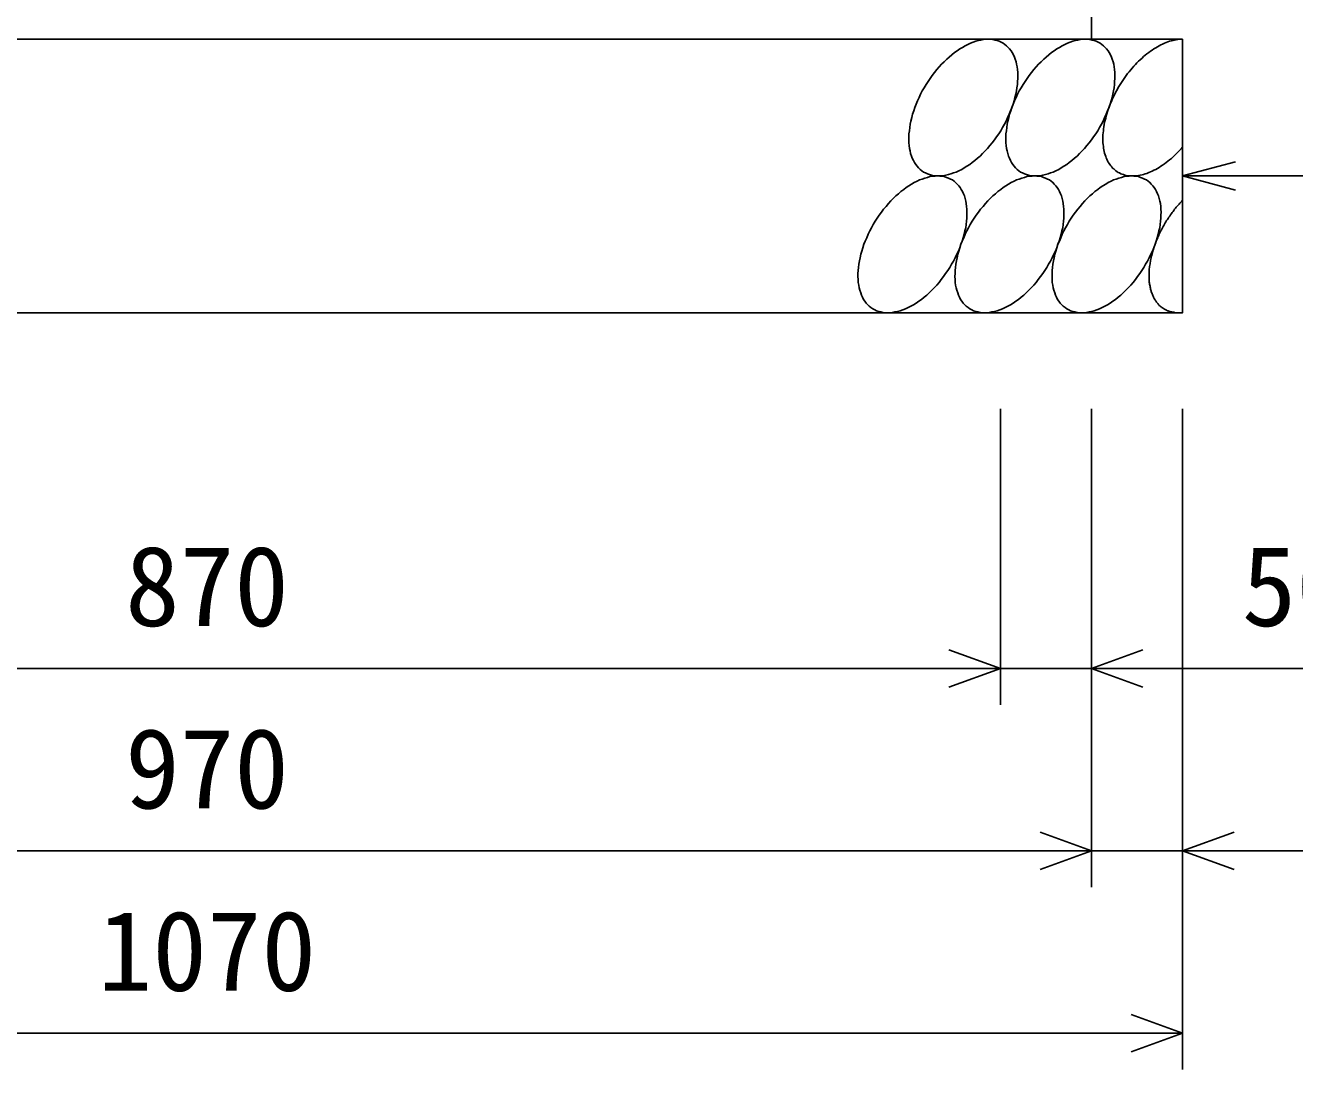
# Model space of a CAD drawing. Units: millimetres, scale not verified. Extents: x -16800 to 16800, y -5940 to 5940.
# Drawn here: x 6925 to 7621, y 2159 to 2732 of the extents above; entities that cross this region are included whole.
import ezdxf
from ezdxf.enums import TextEntityAlignment as Align

# ---------------------------------------------------------------- set-up
doc = ezdxf.new("R2010")
doc.units = ezdxf.units.MM
doc.header["$LTSCALE"] = 20
for name, color, linetype, lineweight in [('0-0_DIM', 7, 'Continuous', 25), ('0-2_HATCH', 6, 'Continuous', 25), ('0-5_OUTLINE', 3, 'Continuous', 25)]:
    doc.layers.add(name, color=color, linetype=linetype, lineweight=lineweight)
doc.styles.add('ＭＳ ゴシック', font='')
doc.styles.get('ＭＳ ゴシック').set_extended_font_data('MS Gothic')

msp = doc.modelspace()

# ---------------------------------------------------------------- linework, layer by layer
at = {"layer": '0-0_DIM'}
for p, q in [((7560, 2648.97), (7588.98, 2656.73)), ((7560, 2648.97), (7993.31, 2648.97)), ((7560, 2648.97), (7588.98, 2641.2)), ((7460, 2358.95), (7460, 2521.29)), ((7510, 2258.95), (7510, 2521.29)), ((7560, 2158.95), (7560, 2521.29)), ((6590, 2378.95), (7460, 2378.95)), ((7680, 2378.95), (7460, 2378.95)), ((6540, 2278.95), (7510, 2278.95)), ((7730, 2278.95), (7510, 2278.95)), ((6490, 2178.95), (7560, 2178.95))]:
    msp.add_line(p, q, dxfattribs=at)
for points in [[(7431.81, 2389.21), (7460, 2378.95), (7431.81, 2368.69)], [(7538.19, 2389.21), (7510, 2378.95), (7538.19, 2368.69)], [(7481.81, 2289.21), (7510, 2278.95), (7481.81, 2268.69)], [(7588.19, 2289.21), (7560, 2278.95), (7588.19, 2268.69)], [(7531.81, 2189.21), (7560, 2178.95), (7531.81, 2168.69)]]:
    msp.add_lwpolyline(points, dxfattribs=at)
at = {"layer": '0-2_HATCH'}
for points in [[(7461.5, 2721.79), (7460.5, 2722.29), (7459.4, 2722.79), (7458.3, 2723.19), (7457.1, 2723.49), (7455.9, 2723.79), (7454.7, 2723.89), (7453.4, 2723.99), (7452.1, 2723.89), (7450.7, 2723.79), (7449.3, 2723.49), (7447.9, 2723.19), (7446.5, 2722.79), (7445.1, 2722.29), (7443.6, 2721.79), (7442.2, 2721.09), (7440.7, 2720.39), (7439.2, 2719.49), (7437.8, 2718.59), (7436.3, 2717.59), (7434.8, 2716.59), (7433.4, 2715.39), (7432, 2714.19), (7430.6, 2712.99), (7429.2, 2711.59), (7427.8, 2710.19), (7426.5, 2708.79), (7425.2, 2707.29), (7423.9, 2705.69), (7422.7, 2704.09), (7421.5, 2702.49), (7420.4, 2700.79), (7419.3, 2699.09), (7418.2, 2697.29), (7417.2, 2695.59), (7416.3, 2693.79), (7415.4, 2691.99), (7414.6, 2690.09), (7413.8, 2688.29), (7413.1, 2686.49)], [(7514.7, 2721.79), (7513.7, 2722.29), (7512.6, 2722.79), (7511.5, 2723.19), (7510.3, 2723.49), (7509.1, 2723.79), (7507.9, 2723.89), (7506.6, 2723.99), (7505.3, 2723.89), (7503.9, 2723.79), (7502.5, 2723.49), (7501.1, 2723.19), (7499.7, 2722.79), (7498.3, 2722.29), (7496.8, 2721.79), (7495.4, 2721.09), (7493.9, 2720.39), (7492.4, 2719.49), (7491, 2718.59), (7489.5, 2717.59), (7488, 2716.59), (7486.6, 2715.39), (7485.2, 2714.19), (7483.8, 2712.99), (7482.4, 2711.59), (7481, 2710.19), (7479.7, 2708.79), (7478.4, 2707.29), (7477.1, 2705.69), (7475.9, 2704.09), (7474.7, 2702.49), (7473.6, 2700.79), (7472.5, 2699.09), (7471.4, 2697.29), (7470.4, 2695.59), (7469.5, 2693.79), (7468.6, 2691.99), (7467.8, 2690.09), (7467, 2688.29), (7466.3, 2686.49)], [(7560, 2723.99), (7559.1, 2723.89), (7558.3, 2723.89), (7557.4, 2723.79), (7556.5, 2723.69), (7555.6, 2723.49), (7554.7, 2723.29), (7553.8, 2723.09), (7552.8, 2722.79), (7551.9, 2722.49), (7550.9, 2722.09), (7550, 2721.69), (7549, 2721.29), (7548.1, 2720.89), (7547.1, 2720.39), (7546.2, 2719.79), (7545.2, 2719.29), (7544.2, 2718.69), (7543.3, 2717.99), (7542.3, 2717.39), (7541.4, 2716.69), (7540.4, 2715.89), (7539.5, 2715.19), (7538.6, 2714.39), (7537.7, 2713.59), (7536.7, 2712.69), (7535.8, 2711.89), (7534.9, 2710.99), (7534.1, 2709.99), (7533.2, 2709.09), (7532.3, 2708.09), (7531.5, 2707.09), (7530.7, 2706.09), (7529.8, 2705.09), (7529, 2703.99), (7528.3, 2702.99), (7527.5, 2701.89), (7526.8, 2700.79), (7526, 2699.69), (7525.3, 2698.49)], [(7468.9, 2710.19), (7468.6, 2711.59), (7468.2, 2712.99), (7467.7, 2714.19), (7467.2, 2715.39), (7466.5, 2716.59), (7465.9, 2717.59), (7465.1, 2718.59), (7464.3, 2719.49), (7463.4, 2720.39), (7462.5, 2721.09), (7461.5, 2721.79)], [(7522.2, 2710.19), (7521.8, 2711.59), (7521.4, 2712.99), (7520.9, 2714.19), (7520.4, 2715.39), (7519.7, 2716.59), (7519.1, 2717.59), (7518.3, 2718.59), (7517.5, 2719.49), (7516.6, 2720.39), (7515.7, 2721.09), (7514.7, 2721.79)], [(7435.8, 2651.09), (7437.3, 2651.79), (7438.8, 2652.59), (7440.2, 2653.39), (7441.7, 2654.29), (7443.2, 2655.29), (7444.6, 2656.29), (7446, 2657.49), (7447.5, 2658.69), (7448.9, 2659.89), (7450.3, 2661.29), (7451.6, 2662.69), (7453, 2664.09), (7454.3, 2665.59), (7455.5, 2667.19), (7456.8, 2668.79), (7457.9, 2670.39), (7459.1, 2672.09), (7460.2, 2673.79), (7461.2, 2675.59), (7462.2, 2677.29), (7463.2, 2679.09), (7464, 2680.89), (7464.9, 2682.79), (7465.6, 2684.59), (7466.3, 2686.39), (7467, 2688.29), (7467.5, 2690.09), (7468, 2691.99), (7468.5, 2693.79), (7468.8, 2695.59), (7469.1, 2697.29), (7469.4, 2699.09), (7469.5, 2700.79), (7469.6, 2702.49), (7469.6, 2704.09), (7469.6, 2705.69), (7469.4, 2707.29), (7469.2, 2708.79), (7468.9, 2710.19)], [(7489, 2651.09), (7490.5, 2651.79), (7492, 2652.59), (7493.4, 2653.39), (7494.9, 2654.29), (7496.4, 2655.29), (7497.8, 2656.29), (7499.3, 2657.49), (7500.7, 2658.69), (7502.1, 2659.89), (7503.5, 2661.29), (7504.8, 2662.69), (7506.2, 2664.09), (7507.5, 2665.59), (7508.7, 2667.19), (7510, 2668.79), (7511.1, 2670.39), (7512.3, 2672.09), (7513.4, 2673.79), (7514.4, 2675.59), (7515.4, 2677.29), (7516.4, 2679.09), (7517.2, 2680.89), (7518.1, 2682.79), (7518.8, 2684.59), (7519.5, 2686.39), (7520.2, 2688.29), (7520.7, 2690.09), (7521.3, 2691.99), (7521.7, 2693.79), (7522.1, 2695.59), (7522.4, 2697.29), (7522.6, 2699.09), (7522.7, 2700.79), (7522.8, 2702.49), (7522.8, 2704.09), (7522.8, 2705.69), (7522.6, 2707.29), (7522.4, 2708.79), (7522.2, 2710.19)], [(7525.3, 2698.49), (7524.7, 2697.39), (7524, 2696.19), (7523.4, 2695.09), (7522.8, 2693.89), (7522.2, 2692.69), (7521.6, 2691.49), (7521.1, 2690.29), (7520.6, 2689.09), (7520.1, 2687.89), (7519.6, 2686.69), (7519.2, 2685.49), (7518.8, 2684.29), (7518.4, 2683.09), (7518.1, 2681.89), (7517.8, 2680.69), (7517.5, 2679.49), (7517.2, 2678.39), (7517, 2677.19), (7516.8, 2675.99), (7516.6, 2674.89), (7516.5, 2673.69), (7516.4, 2672.59), (7516.3, 2671.49), (7516.3, 2670.39), (7516.2, 2669.29), (7516.3, 2668.29), (7516.3, 2667.19), (7516.4, 2666.19), (7516.5, 2665.19), (7516.6, 2664.19), (7516.8, 2663.29), (7517, 2662.29), (7517.2, 2661.39), (7517.5, 2660.49), (7517.8, 2659.69), (7518.1, 2658.89), (7518.4, 2658.09), (7518.8, 2657.29), (7519.2, 2656.49)], [(7413.1, 2686.49), (7412.5, 2684.59), (7411.9, 2682.79), (7411.4, 2680.99), (7411, 2679.09), (7410.6, 2677.29), (7410.3, 2675.59), (7410.1, 2673.79), (7409.9, 2672.09), (7409.8, 2670.39), (7409.8, 2668.79), (7409.9, 2667.19), (7410, 2665.59), (7410.2, 2664.09), (7410.5, 2662.69), (7410.8, 2661.29), (7411.3, 2659.89), (7411.7, 2658.69), (7412.3, 2657.49), (7412.9, 2656.29), (7413.6, 2655.29), (7414.3, 2654.29), (7415.1, 2653.39), (7416, 2652.59), (7416.9, 2651.79), (7417.9, 2651.09), (7418.9, 2650.59), (7420, 2650.09), (7421.1, 2649.69), (7422.3, 2649.39), (7423.5, 2649.09), (7424.8, 2648.99), (7426.1, 2648.99), (7427.4, 2648.99), (7428.7, 2649.09), (7430.1, 2649.39), (7431.5, 2649.69), (7432.9, 2650.09), (7434.4, 2650.59), (7435.8, 2651.09)], [(7466.3, 2686.49), (7465.7, 2684.59), (7465.1, 2682.79), (7464.6, 2680.99), (7464.2, 2679.09), (7463.8, 2677.29), (7463.5, 2675.59), (7463.3, 2673.79), (7463.1, 2672.09), (7463, 2670.39), (7463, 2668.79), (7463.1, 2667.19), (7463.2, 2665.59), (7463.4, 2664.09), (7463.7, 2662.69), (7464.1, 2661.29), (7464.5, 2659.89), (7465, 2658.69), (7465.5, 2657.49), (7466.1, 2656.29), (7466.8, 2655.29), (7467.5, 2654.29), (7468.4, 2653.39), (7469.2, 2652.59), (7470.1, 2651.79), (7471.1, 2651.09), (7472.1, 2650.59), (7473.2, 2650.09), (7474.4, 2649.69), (7475.5, 2649.39), (7476.7, 2649.09), (7478, 2648.99), (7479.3, 2648.99), (7480.6, 2648.99), (7482, 2649.09), (7483.3, 2649.39), (7484.7, 2649.69), (7486.2, 2650.09), (7487.6, 2650.59), (7489, 2651.09)], [(7550, 2655.59), (7550.9, 2656.29), (7551.9, 2656.99), (7552.8, 2657.79), (7553.8, 2658.49), (7554.7, 2659.39), (7555.6, 2660.19), (7556.5, 2661.09), (7557.4, 2661.99), (7558.3, 2662.89), (7559.1, 2663.79), (7560, 2664.79)], [(7519.2, 2656.49), (7519.6, 2655.79), (7520.1, 2655.19), (7520.6, 2654.49), (7521.1, 2653.89), (7521.6, 2653.29), (7522.2, 2652.79), (7522.8, 2652.29), (7523.4, 2651.79), (7524, 2651.29), (7524.7, 2650.89), (7525.3, 2650.59), (7526, 2650.19), (7526.8, 2649.89), (7527.5, 2649.69), (7528.3, 2649.49), (7529, 2649.29), (7529.8, 2649.09), (7530.7, 2648.99), (7531.5, 2648.99), (7532.3, 2648.99), (7533.2, 2648.99), (7534.1, 2648.99), (7534.9, 2649.09), (7535.8, 2649.19), (7536.7, 2649.39), (7537.7, 2649.59), (7538.6, 2649.79), (7539.5, 2650.09), (7540.4, 2650.39), (7541.4, 2650.79), (7542.3, 2651.19), (7543.3, 2651.59), (7544.2, 2652.09), (7545.2, 2652.59), (7546.2, 2653.09), (7547.1, 2653.69), (7548.1, 2654.29), (7549, 2654.89), (7550, 2655.59)], [(7433.7, 2646.79), (7432.6, 2647.29), (7431.5, 2647.79), (7430.4, 2648.19), (7429.2, 2648.59), (7428, 2648.79), (7426.8, 2648.89), (7425.5, 2648.99), (7424.2, 2648.89), (7422.8, 2648.79), (7421.4, 2648.59), (7420, 2648.19), (7418.6, 2647.79), (7417.2, 2647.29), (7415.7, 2646.79), (7414.3, 2646.09), (7412.8, 2645.39), (7411.3, 2644.49), (7409.9, 2643.59), (7408.4, 2642.59), (7407, 2641.59), (7405.5, 2640.49), (7404.1, 2639.19), (7402.7, 2637.99), (7401.3, 2636.59), (7399.9, 2635.29), (7398.6, 2633.79), (7397.3, 2632.29), (7396, 2630.69), (7394.8, 2629.09), (7393.6, 2627.49), (7392.5, 2625.79), (7391.4, 2624.09), (7390.3, 2622.29), (7389.3, 2620.59), (7388.4, 2618.79), (7387.5, 2616.99), (7386.7, 2615.09), (7385.9, 2613.29), (7385.2, 2611.49)], [(7441.1, 2635.19), (7440.7, 2636.59), (7440.3, 2637.99), (7439.8, 2639.19), (7439.3, 2640.39), (7438.6, 2641.59), (7438, 2642.59), (7437.2, 2643.59), (7436.4, 2644.49), (7435.5, 2645.39), (7434.6, 2646.09), (7433.7, 2646.79)], [(7486.9, 2646.79), (7485.8, 2647.29), (7484.7, 2647.79), (7483.6, 2648.19), (7482.5, 2648.59), (7481.2, 2648.79), (7480, 2648.89), (7478.7, 2648.99), (7477.4, 2648.89), (7476, 2648.79), (7474.6, 2648.59), (7473.2, 2648.19), (7471.8, 2647.79), (7470.4, 2647.29), (7468.9, 2646.79), (7467.5, 2646.09), (7466, 2645.39), (7464.5, 2644.49), (7463.1, 2643.59), (7461.6, 2642.59), (7460.2, 2641.59), (7458.7, 2640.49), (7457.3, 2639.19), (7455.9, 2637.99), (7454.5, 2636.59), (7453.1, 2635.29), (7451.8, 2633.79), (7450.5, 2632.29), (7449.2, 2630.69), (7448, 2629.09), (7446.8, 2627.49), (7445.7, 2625.79), (7444.6, 2624.09), (7443.5, 2622.29), (7442.6, 2620.59), (7441.6, 2618.79), (7440.7, 2616.99), (7439.9, 2615.09), (7439.1, 2613.29), (7438.4, 2611.49)], [(7494.3, 2635.19), (7493.9, 2636.59), (7493.5, 2637.99), (7493, 2639.19), (7492.5, 2640.39), (7491.9, 2641.59), (7491.2, 2642.59), (7490.4, 2643.59), (7489.6, 2644.49), (7488.8, 2645.39), (7487.8, 2646.09), (7486.9, 2646.79)], [(7540.1, 2646.79), (7539, 2647.29), (7538, 2647.79), (7536.8, 2648.19), (7535.7, 2648.59), (7534.4, 2648.79), (7533.2, 2648.89), (7531.9, 2648.99), (7530.6, 2648.89), (7529.2, 2648.79), (7527.9, 2648.59), (7526.5, 2648.19), (7525, 2647.79), (7523.6, 2647.29), (7522.1, 2646.79), (7520.7, 2646.09), (7519.2, 2645.39), (7517.8, 2644.49), (7516.3, 2643.59), (7514.8, 2642.59), (7513.4, 2641.59), (7511.9, 2640.49), (7510.5, 2639.19), (7509.1, 2637.99), (7507.7, 2636.59), (7506.3, 2635.29), (7505, 2633.79), (7503.7, 2632.29), (7502.5, 2630.69), (7501.2, 2629.09), (7500, 2627.49), (7498.9, 2625.79), (7497.8, 2624.09), (7496.8, 2622.29), (7495.8, 2620.59), (7494.8, 2618.79), (7493.9, 2616.99), (7493.1, 2615.09), (7492.4, 2613.29), (7491.6, 2611.49)], [(7547.5, 2635.19), (7547.1, 2636.59), (7546.7, 2637.99), (7546.2, 2639.19), (7545.7, 2640.39), (7545.1, 2641.59), (7544.4, 2642.59), (7543.6, 2643.59), (7542.8, 2644.49), (7542, 2645.39), (7541, 2646.09), (7540.1, 2646.79)], [(7407.9, 2576.19), (7409.4, 2576.79), (7410.9, 2577.59), (7412.3, 2578.39), (7413.8, 2579.29), (7415.3, 2580.29), (7416.7, 2581.29), (7418.2, 2582.49), (7419.6, 2583.69), (7421, 2584.89), (7422.4, 2586.29), (7423.7, 2587.69), (7425.1, 2589.09), (7426.4, 2590.59), (7427.6, 2592.19), (7428.9, 2593.79), (7430, 2595.39), (7431.2, 2597.09), (7432.3, 2598.79), (7433.3, 2600.59), (7434.3, 2602.29), (7435.3, 2604.09), (7436.1, 2605.99), (7437, 2607.79), (7437.7, 2609.59), (7438.4, 2611.49), (7439.1, 2613.29), (7439.6, 2615.09), (7440.2, 2616.99), (7440.6, 2618.79), (7441, 2620.59), (7441.3, 2622.29), (7441.5, 2624.09), (7441.6, 2625.79), (7441.7, 2627.49), (7441.7, 2629.09), (7441.7, 2630.69), (7441.5, 2632.29), (7441.3, 2633.79), (7441.1, 2635.19)], [(7461.2, 2576.19), (7462.6, 2576.79), (7464.1, 2577.59), (7465.5, 2578.39), (7467, 2579.29), (7468.5, 2580.29), (7469.9, 2581.29), (7471.4, 2582.49), (7472.8, 2583.69), (7474.2, 2584.89), (7475.6, 2586.29), (7476.9, 2587.69), (7478.3, 2589.09), (7479.6, 2590.59), (7480.8, 2592.19), (7482.1, 2593.79), (7483.3, 2595.39), (7484.4, 2597.09), (7485.5, 2598.79), (7486.5, 2600.59), (7487.5, 2602.29), (7488.5, 2604.09), (7489.4, 2605.99), (7490.2, 2607.79), (7490.9, 2609.59), (7491.6, 2611.49), (7492.3, 2613.29), (7492.9, 2615.09), (7493.4, 2616.99), (7493.8, 2618.79), (7494.2, 2620.59), (7494.5, 2622.29), (7494.7, 2624.09), (7494.8, 2625.79), (7494.9, 2627.49), (7494.9, 2629.09), (7494.9, 2630.69), (7494.7, 2632.29), (7494.5, 2633.79), (7494.3, 2635.19)], [(7514.4, 2576.19), (7515.8, 2576.79), (7517.3, 2577.59), (7518.8, 2578.39), (7520.2, 2579.29), (7521.7, 2580.29), (7523.1, 2581.29), (7524.6, 2582.49), (7526, 2583.69), (7527.4, 2584.89), (7528.8, 2586.29), (7530.2, 2587.69), (7531.5, 2589.09), (7532.8, 2590.59), (7534.1, 2592.19), (7535.3, 2593.79), (7536.5, 2595.39), (7537.6, 2597.09), (7538.7, 2598.79), (7539.7, 2600.59), (7540.7, 2602.29), (7541.7, 2604.09), (7542.6, 2605.99), (7543.4, 2607.79), (7544.2, 2609.59), (7544.9, 2611.49), (7545.5, 2613.29), (7546.1, 2615.09), (7546.6, 2616.99), (7547, 2618.79), (7547.4, 2620.59), (7547.7, 2622.29), (7547.9, 2624.09), (7548.1, 2625.79), (7548.1, 2627.49), (7548.2, 2629.09), (7548.1, 2630.69), (7548, 2632.29), (7547.8, 2633.79), (7547.5, 2635.19)], [(7560, 2635.69), (7559.5, 2635.19), (7559, 2634.59), (7558.5, 2634.09), (7558, 2633.49), (7557.5, 2632.99), (7557, 2632.39), (7556.5, 2631.79), (7556.1, 2631.29), (7555.6, 2630.69), (7555.1, 2630.09), (7554.7, 2629.49), (7554.2, 2628.89), (7553.8, 2628.29), (7553.3, 2627.59), (7552.9, 2626.99), (7552.5, 2626.39), (7552.1, 2625.69), (7551.6, 2625.09), (7551.2, 2624.49), (7550.8, 2623.79), (7550.4, 2623.19), (7550.1, 2622.49), (7549.7, 2621.79), (7549.3, 2621.19), (7548.9, 2620.49), (7548.6, 2619.79), (7548.2, 2619.19), (7547.9, 2618.49), (7547.5, 2617.79), (7547.2, 2617.09), (7546.9, 2616.39), (7546.6, 2615.79), (7546.3, 2615.09), (7546, 2614.39), (7545.7, 2613.69), (7545.4, 2612.99), (7545.2, 2612.29), (7544.9, 2611.59), (7544.7, 2610.89)], [(7385.2, 2611.49), (7384.6, 2609.59), (7384, 2607.79), (7383.5, 2605.99), (7383.1, 2604.09), (7382.7, 2602.39), (7382.4, 2600.59), (7382.2, 2598.79), (7382, 2597.09), (7381.9, 2595.39), (7381.9, 2593.79), (7382, 2592.19), (7382.1, 2590.59), (7382.3, 2589.09), (7382.6, 2587.69), (7383, 2586.29), (7383.4, 2584.89), (7383.9, 2583.69), (7384.4, 2582.49), (7385, 2581.29), (7385.7, 2580.29), (7386.5, 2579.29), (7387.3, 2578.39), (7388.1, 2577.59), (7389, 2576.79), (7390, 2576.19), (7391.1, 2575.59), (7392.1, 2575.09), (7393.3, 2574.69), (7394.4, 2574.39), (7395.6, 2574.09), (7396.9, 2573.99), (7398.2, 2573.99), (7399.5, 2573.99), (7400.9, 2574.09), (7402.2, 2574.39), (7403.6, 2574.69), (7405.1, 2575.09), (7406.5, 2575.59), (7407.9, 2576.19)], [(7438.4, 2611.49), (7437.8, 2609.59), (7437.2, 2607.79), (7436.7, 2605.99), (7436.3, 2604.09), (7435.9, 2602.39), (7435.6, 2600.59), (7435.4, 2598.79), (7435.2, 2597.09), (7435.2, 2595.39), (7435.1, 2593.79), (7435.2, 2592.19), (7435.3, 2590.59), (7435.5, 2589.09), (7435.8, 2587.69), (7436.2, 2586.29), (7436.6, 2584.89), (7437.1, 2583.69), (7437.6, 2582.49), (7438.2, 2581.29), (7438.9, 2580.29), (7439.7, 2579.29), (7440.5, 2578.39), (7441.3, 2577.59), (7442.3, 2576.79), (7443.2, 2576.19), (7444.3, 2575.59), (7445.3, 2575.09), (7446.5, 2574.69), (7447.6, 2574.39), (7448.9, 2574.09), (7450.1, 2573.99), (7451.4, 2573.99), (7452.7, 2573.99), (7454.1, 2574.09), (7455.4, 2574.39), (7456.8, 2574.69), (7458.3, 2575.09), (7459.7, 2575.59), (7461.2, 2576.19)], [(7491.6, 2611.49), (7491, 2609.59), (7490.4, 2607.79), (7489.9, 2605.99), (7489.5, 2604.09), (7489.1, 2602.39), (7488.8, 2600.59), (7488.6, 2598.79), (7488.5, 2597.09), (7488.4, 2595.39), (7488.4, 2593.79), (7488.4, 2592.19), (7488.5, 2590.59), (7488.8, 2589.09), (7489, 2587.69), (7489.4, 2586.29), (7489.8, 2584.89), (7490.3, 2583.69), (7490.8, 2582.49), (7491.4, 2581.29), (7492.1, 2580.29), (7492.9, 2579.29), (7493.7, 2578.39), (7494.5, 2577.59), (7495.5, 2576.79), (7496.4, 2576.19), (7497.5, 2575.59), (7498.5, 2575.09), (7499.7, 2574.69), (7500.8, 2574.39), (7502.1, 2574.09), (7503.3, 2573.99), (7504.6, 2573.99), (7505.9, 2573.99), (7507.3, 2574.09), (7508.7, 2574.39), (7510.1, 2574.69), (7511.5, 2575.09), (7512.9, 2575.59), (7514.4, 2576.19)], [(7544.7, 2610.89), (7544.4, 2610.19), (7544.2, 2609.59), (7544, 2608.89), (7543.8, 2608.19), (7543.6, 2607.49), (7543.4, 2606.79), (7543.2, 2606.09), (7543, 2605.39), (7542.8, 2604.79), (7542.7, 2604.09), (7542.5, 2603.39), (7542.4, 2602.69), (7542.3, 2602.09), (7542.2, 2601.39), (7542.1, 2600.69), (7542, 2600.09), (7541.9, 2599.39), (7541.8, 2598.79), (7541.7, 2598.09), (7541.7, 2597.49), (7541.6, 2596.79), (7541.6, 2596.19), (7541.6, 2595.59), (7541.6, 2594.99), (7541.6, 2594.29), (7541.6, 2593.69), (7541.6, 2593.09), (7541.6, 2592.49), (7541.6, 2591.89), (7541.7, 2591.39), (7541.7, 2590.79), (7541.8, 2590.19), (7541.9, 2589.59), (7542, 2589.09), (7542.1, 2588.49), (7542.2, 2587.99), (7542.3, 2587.49), (7542.4, 2586.89), (7542.5, 2586.39)], [(7542.5, 2586.39), (7542.7, 2585.89), (7542.8, 2585.39), (7543, 2584.89), (7543.2, 2584.39), (7543.4, 2583.99), (7543.6, 2583.49), (7543.8, 2582.99), (7544, 2582.59), (7544.2, 2582.19), (7544.4, 2581.69), (7544.7, 2581.29), (7544.9, 2580.89), (7545.2, 2580.49), (7545.4, 2580.09), (7545.7, 2579.79), (7546, 2579.39), (7546.3, 2578.99), (7546.6, 2578.69), (7546.9, 2578.39), (7547.2, 2577.99), (7547.5, 2577.69), (7547.9, 2577.39), (7548.2, 2577.19), (7548.6, 2576.89), (7548.9, 2576.59), (7549.3, 2576.39), (7549.7, 2576.09), (7550.1, 2575.89), (7550.4, 2575.69), (7550.8, 2575.49), (7551.2, 2575.29), (7551.6, 2575.09), (7552.1, 2574.99), (7552.5, 2574.79), (7552.9, 2574.69), (7553.3, 2574.49), (7553.8, 2574.39), (7554.2, 2574.29), (7554.7, 2574.19)], [(7554.7, 2574.19), (7555.1, 2574.19), (7555.6, 2574.09), (7556.1, 2573.99), (7556.5, 2573.99), (7557, 2573.99), (7557.5, 2573.99), (7558, 2573.99), (7558.5, 2573.99), (7559, 2573.99), (7559.5, 2573.99), (7560, 2574.09)]]:
    msp.add_lwpolyline(points, dxfattribs=at)
at = {"layer": '0-5_OUTLINE'}
for p, q in [((7510, 2823.97), (7510, 2723.97)), ((7560, 2723.97), (6490, 2723.97))]:
    msp.add_line(p, q, dxfattribs=at)
msp.add_lwpolyline([(6490, 2573.97), (7560, 2573.97), (7560, 2723.97)], dxfattribs=at)

# ---------------------------------------------------------------- texts
at = {"layer": '0-0_DIM', "style": 'ＭＳ ゴシック'}
for s, p in [('870', (6980, 2388.95)), ('50', (7592.44, 2388.95)), ('970', (6980, 2288.95)), ('1070', (6965, 2188.95))]:
    msp.add_text(s, height=43.99, dxfattribs=at).set_placement(p, align=Align.BOTTOM_LEFT)

doc.saveas('drawing.dxf')
